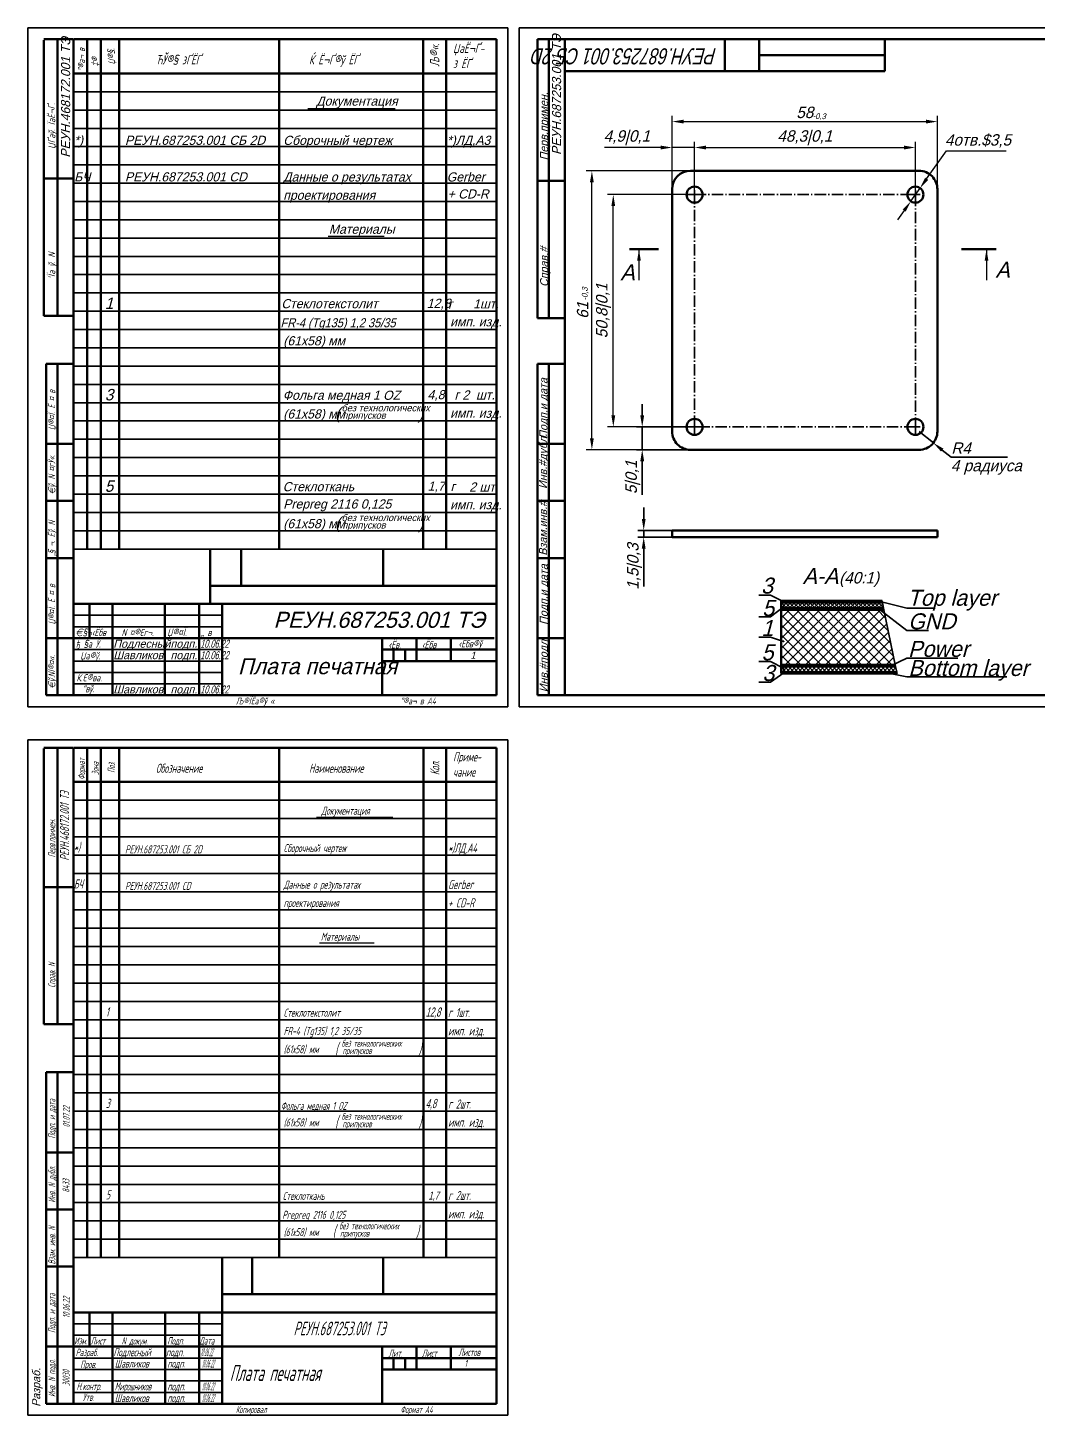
# Model space of a CAD drawing. Extents: x 23089 to 26268, y -1278 to -524.
# Drawn here: x 23089 to 23531, y -1253 to -646 of the extents above; entities that cross this region are included whole.
import ezdxf

# ---------------------------------------------------------------- set-up
doc = ezdxf.new("R2010")
doc.units = 0
doc.header["$MEASUREMENT"] = 0
doc.linetypes.add('CNTR_ECKD_1', pattern=[7.5, 5, -1, 0.5, -1])
doc.layers.get('0').update_dxf_attribs({"linetype": 'CONTINUOUS', "lineweight": 50})
doc.layers.get('Defpoints').update_dxf_attribs({"color": 8, "linetype": 'CONTINUOUS'})
for name, color, linetype, lineweight in [('CENTER', 2, 'CNTR_ECKD_1', 35), ('CONTUR', 7, 'CONTINUOUS', 50), ('DIM', 1, 'CONTINUOUS', 35)]:
    doc.layers.add(name, color=color, linetype=linetype, lineweight=lineweight)
doc.layers.add('TEXT', color=1, linetype='CONTINUOUS')
doc.styles.add('ECKD', font='ec5cdwin.shx', dxfattribs={"oblique": 15})
doc.styles.add('ESKD', font='eskd', dxfattribs={"width": 0.9, "oblique": 15, "height": 4})
doc.styles.add('GOST', font='GOST.shx', dxfattribs={"width": 0.7, "oblique": 15})
doc.styles.get("Standard").update_dxf_attribs({"font": 'ec5cdwin.shx'})
doc.styles.add('Текст', font='ec5cdwin.shx', dxfattribs={"oblique": 15})
doc.dimstyles.new('05', dxfattribs={"dimtxt": 5, "dimasz": 5, "dimexe": 2.5, "dimexo": 0, "dimgap": 1.5, "dimtad": 1, "dimtoh": 1, "dimlfac": 0.5, "dimtxsty": 'ECKD', "dimcen": -3, "dimdle": 1.25, "dimclrd": 256, "dimclre": 256, "dimclrt": 256, "dimaunit": 1, "dimadec": 0, "dimazin": 0, "dimtfac": 0.45, "dimtmove": 0, "dimatfit": 2, "dimfxl": 1, "dimtvp": 0.9, "dimtolj": 1, "dimtzin": 12, "dimarcsym": 1})
doc.dimstyles.new('1_', dxfattribs={"dimtxt": 5, "dimasz": 5, "dimexe": 2.5, "dimexo": 0, "dimgap": 1.5, "dimtad": 1, "dimtoh": 1, "dimrnd": 1.38778e-17, "dimtxsty": 'ECKD', "dimcen": -3, "dimdle": 1.25, "dimclrd": 256, "dimclre": 256, "dimclrt": 256, "dimaunit": 1, "dimazin": 0, "dimtfac": 0.45, "dimtmove": 0, "dimatfit": 2, "dimfxl": 1, "dimtvp": 0.9, "dimtolj": 1, "dimtzin": 12, "dimarcsym": 0})
pattern_1 = [(45, (-151.2118, -301.6821), (-0.883883476, 0.883883476), [])]
pattern_2 = [(45, (11639.1895, -614.4899), (-0.88388348, 0.88388348), [])]
pattern_3 = [(45, (11639.1895, -614.4899), (-0.88388348, 0.88388348), []), (135, (11639.1895, -614.4899), (-0.88388348, -0.88388348), [])]

# ---------------------------------------------------------------- blocks, each defined once
blk = doc.blocks.new('*D285')
at = {"layer": 'Defpoints', "color": 0, "transparency": 16777216}
for p in [(23486.68, -687.5), (23370.69, -717.05), (23486.68, -717.05)]:
    blk.add_point(p, dxfattribs=at)
at = {"layer": 'DIM', "lineweight": -2, "transparency": 16777216}
for p, q in [((23370.69, -717.05), (23370.69, -685)), ((23486.68, -717.05), (23486.68, -685)), ((23375.69, -687.5), (23481.68, -687.5))]:
    blk.add_line(p, q, dxfattribs=at)
at = {"layer": 'DIM', "transparency": 16777216}
for points in [[(23375.69, -686.66), (23375.69, -688.33), (23370.69, -687.5)], [(23481.68, -686.66), (23481.68, -688.33), (23486.68, -687.5)]]:
    blk.add_solid(points, dxfattribs=at)
at = {"layer": 'DIM', "transparency": 16777216, "insert": (23428.68, -683.5), "char_height": 5, "attachment_point": 5, "style": 'ECKD'}
blk.add_mtext('\\A1;58', dxfattribs=at)
blk = doc.blocks.new('*D286')
at = {"layer": 'Defpoints', "color": 0, "transparency": 16777216}
for p in [(23335.57, -709.05), (23378.68, -709.05), (23378.68, -831.05)]:
    blk.add_point(p, dxfattribs=at)
at = {"layer": 'DIM', "lineweight": -2, "transparency": 16777216}
for p, q in [((23378.68, -709.05), (23333.07, -709.05)), ((23335.57, -826.05), (23335.57, -714.05)), ((23378.68, -831.05), (23333.07, -831.05))]:
    blk.add_line(p, q, dxfattribs=at)
at = {"layer": 'DIM', "transparency": 16777216}
for points in [[(23334.73, -714.05), (23336.4, -714.05), (23335.57, -709.05)], [(23334.73, -826.05), (23336.4, -826.05), (23335.57, -831.05)]]:
    blk.add_solid(points, dxfattribs=at)
at = {"layer": 'DIM', "transparency": 16777216, "insert": (23331.56, -770.05), "char_height": 5, "attachment_point": 5, "rotation": 90, "style": 'ECKD'}
blk.add_mtext('\\A1;61', dxfattribs=at)
blk = doc.blocks.new('*D288')
at = {"layer": 'Defpoints', "color": 0, "transparency": 16777216}
for p in [(23380.48, -698.83), (23370.69, -717.05), (23380.48, -719.45)]:
    blk.add_point(p, dxfattribs=at)
at = {"layer": 'DIM', "lineweight": -2, "transparency": 16777216}
for p, q in [((23370.69, -717.05), (23370.69, -696.33)), ((23380.48, -719.45), (23380.48, -696.33)), ((23365.69, -698.83), (23341.02, -698.83)), ((23380.48, -698.83), (23370.69, -698.83)), ((23385.48, -698.83), (23390.48, -698.83))]:
    blk.add_line(p, q, dxfattribs=at)
at = {"layer": 'DIM', "transparency": 16777216}
for points in [[(23365.69, -698), (23365.69, -699.67), (23370.69, -698.83)], [(23385.48, -698), (23385.48, -699.67), (23380.48, -698.83)]]:
    blk.add_solid(points, dxfattribs=at)
at = {"layer": 'DIM', "transparency": 16777216, "insert": (23350.85, -694.56), "char_height": 5, "attachment_point": 5, "style": 'ECKD'}
blk.add_mtext('\\A1;4,9|0,1', dxfattribs=at)
blk = doc.blocks.new('*D289')
at = {"layer": 'Defpoints', "color": 0, "transparency": 16777216}
for p in [(23477.08, -698.83), (23380.48, -719.45), (23477.08, -719.45)]:
    blk.add_point(p, dxfattribs=at)
at = {"layer": 'DIM', "lineweight": -2, "transparency": 16777216}
for p, q in [((23380.48, -719.45), (23380.48, -696.33)), ((23477.08, -719.45), (23477.08, -696.33)), ((23385.48, -698.83), (23472.08, -698.83))]:
    blk.add_line(p, q, dxfattribs=at)
at = {"layer": 'DIM', "transparency": 16777216}
for points in [[(23385.48, -698), (23385.48, -699.67), (23380.48, -698.83)], [(23472.08, -698), (23472.08, -699.67), (23477.08, -698.83)]]:
    blk.add_solid(points, dxfattribs=at)
at = {"layer": 'DIM', "transparency": 16777216, "insert": (23428.68, -694.56), "char_height": 5, "attachment_point": 5, "style": 'ECKD'}
blk.add_mtext('\\A1;48,3|0,1', dxfattribs=at)
blk = doc.blocks.new('*D290')
at = {"layer": 'Defpoints', "color": 0, "transparency": 16777216}
for p in [(23344.93, -719.45), (23380.48, -719.45), (23380.48, -821.05)]:
    blk.add_point(p, dxfattribs=at)
at = {"layer": 'DIM', "lineweight": -2, "transparency": 16777216}
for p, q in [((23380.48, -719.45), (23342.43, -719.45)), ((23344.93, -816.05), (23344.93, -724.45)), ((23380.48, -821.05), (23342.43, -821.05))]:
    blk.add_line(p, q, dxfattribs=at)
at = {"layer": 'DIM', "transparency": 16777216}
for points in [[(23344.1, -724.45), (23345.76, -724.45), (23344.93, -719.45)], [(23344.1, -816.05), (23345.76, -816.05), (23344.93, -821.05)]]:
    blk.add_solid(points, dxfattribs=at)
at = {"layer": 'DIM', "transparency": 16777216, "insert": (23340.66, -770.25), "char_height": 5, "attachment_point": 5, "rotation": 90, "style": 'ECKD'}
blk.add_mtext('\\A1;50,8|0,1', dxfattribs=at)
blk = doc.blocks.new('*D298')
at = {"layer": 'Defpoints', "color": 0, "transparency": 16777216}
for p in [(23479.1, -716.59), (23475.06, -722.31)]:
    blk.add_point(p, dxfattribs=at)
at = {"layer": 'DIM', "lineweight": -2, "transparency": 16777216}
for p, q in [((23481.99, -712.51), (23490.67, -700.24)), ((23490.67, -700.24), (23516.7, -700.24)), ((23475.06, -722.31), (23479.1, -716.59)), ((23472.17, -726.39), (23469.29, -730.47))]:
    blk.add_line(p, q, dxfattribs=at)
at = {"layer": 'DIM', "transparency": 16777216}
for points in [[(23481.31, -712.03), (23482.67, -712.99), (23479.1, -716.59)], [(23471.49, -725.91), (23472.85, -726.87), (23475.06, -722.31)]]:
    blk.add_solid(points, dxfattribs=at)
at = {"layer": 'DIM', "transparency": 16777216, "insert": (23504.44, -695.97), "char_height": 5, "attachment_point": 5, "style": 'ECKD'}
blk.add_mtext('\\A1;4отв.$3,5', dxfattribs=at)

msp = doc.modelspace()

# ---------------------------------------------------------------- hatches: boundary and pattern name
at = {"layer": 'DIM'}
h = msp.add_hatch(dxfattribs=at)
h.set_pattern_fill('ANSI31', color=256, scale=10, style=0)
h.set_pattern_definition(pattern_1)
h.paths.add_polyline_path([(23418.369, -897.867), (23462.65, -897.867), (23462.506, -897.167), (23418.369, -897.167)])
h = msp.add_hatch(dxfattribs=at)
h.set_pattern_fill('ANSI37', color=256, scale=10, style=0)
h.set_pattern_definition(pattern_3)
h.paths.add_polyline_path([(23418.369, -900.367), (23418.369, -897.867), (23462.65, -897.867), (23463.166, -900.367)])
for points in [[(23419.311, -897.475, 1), (23419.002, -897.475, 1)], [(23461.57, -897.48, 1), (23461.879, -897.48, 1)], [(23419.455, -899.884, 1), (23419.146, -899.884, 1)], [(23461.081, -900.725, 1), (23461.39, -900.725, 1)], [(23419.524, -914.858, 1), (23419.215, -914.858, 1)], [(23419.524, -926.551, 1), (23419.215, -926.551, 1)], [(23419.643, -928.619, 1), (23419.334, -928.619, 1)], [(23466.404, -925.374, 1), (23466.713, -925.374, 1)], [(23465.186, -928.741, 1), (23465.495, -928.741, 1)]]:
    msp.add_hatch(color=256, dxfattribs=at).paths.add_polyline_path(points)
h = msp.add_hatch(dxfattribs=at)
h.set_pattern_fill('ANSI31', color=256, scale=10, style=0)
h.set_pattern_definition(pattern_2)
h.paths.add_polyline_path([(23418.369, -900.367), (23463.166, -900.367), (23463.31, -901.067), (23418.369, -901.067)])
h = msp.add_hatch(dxfattribs=at)
h.set_pattern_fill('ANSI37', color=256, scale=25, style=0)
h.set_pattern_definition([(45, (11639.1895, -614.49), (-2.2097087, 2.2097087), []), (135, (11639.1895, -614.49), (-2.2097087, -2.2097087), [])])
h.paths.add_polyline_path([(23418.369, -901.067), (23463.31, -901.067), (23468.263, -925.067), (23418.369, -925.067)])
h = msp.add_hatch(dxfattribs=at)
h.set_pattern_fill('ANSI31', color=256, scale=10, style=0)
h.set_pattern_definition(pattern_2)
h.paths.add_polyline_path([(23418.369, -925.767), (23468.407, -925.767), (23468.263, -925.067), (23418.369, -925.067)])
h = msp.add_hatch(dxfattribs=at)
h.set_pattern_fill('ANSI37', color=256, scale=10, style=0)
h.set_pattern_definition(pattern_3)
h.paths.add_polyline_path([(23418.369, -925.767), (23468.407, -925.767), (23468.923, -928.267), (23418.369, -928.267)])
h = msp.add_hatch(dxfattribs=at)
h.set_pattern_fill('ANSI31', color=256, scale=10, style=0)
h.set_pattern_definition(pattern_1)
h.paths.add_polyline_path([(23418.369, -928.967), (23469.068, -928.967), (23468.923, -928.267), (23418.369, -928.267)])

# ---------------------------------------------------------------- linework, layer by layer
for p, q in [((23408.76, -651.449), (23408.76, -665.449)), ((23463.76, -651.449), (23463.76, -665.449)), ((23408.76, -658.449), (23463.76, -658.449)), ((23323.76, -665.449), (23463.76, -665.449)), ((23378.683, -709.049), (23478.683, -709.049)), ((23370.686, -823.052), (23370.686, -717.045)), ((23486.683, -823.049), (23486.683, -717.049)), ((23364.668, -743.361), (23352.039, -743.361)), ((23497.203, -743.361), (23512.438, -743.361)), ((23378.683, -831.049), (23478.683, -831.049)), ((23486.683, -866.287), (23370.686, -866.287)), ((23370.686, -866.287), (23370.686, -869.287)), ((23486.683, -869.287), (23486.683, -866.287)), ((23370.686, -869.287), (23486.683, -869.287)), ((23168.635, -874.449), (23168.635, -898.449)), ((23182.192, -874.449), (23182.192, -890.504)), ((23244.294, -874.449), (23244.294, -890.504)), ((23168.635, -890.504), (23293.829, -890.504)), ((23418.369, -897.867), (23418.369, -897.167)), ((23418.369, -897.167), (23462.506, -897.167)), ((23418.369, -900.367), (23418.369, -897.867)), ((23418.369, -897.867), (23462.65, -897.867)), ((23418.369, -897.867), (23462.65, -897.867)), ((23418.369, -901.067), (23418.369, -900.367)), ((23418.369, -900.367), (23463.166, -900.367)), ((23418.369, -925.067), (23418.369, -901.067)), ((23418.369, -901.067), (23463.31, -901.067)), ((23418.369, -901.067), (23463.31, -901.067)), ((23418.369, -925.767), (23418.369, -925.067)), ((23418.369, -925.067), (23468.263, -925.067)), ((23418.369, -928.267), (23418.369, -925.767)), ((23418.369, -925.767), (23468.407, -925.767)), ((23418.369, -925.767), (23468.407, -925.767)), ((23418.369, -928.967), (23418.369, -928.267)), ((23418.369, -928.267), (23468.923, -928.267)), ((23418.369, -928.967), (23469.068, -928.967)), ((23173.86, -1184.345), (23173.86, -1208.345)), ((23186.979, -1184.345), (23186.979, -1200.4)), ((23244.325, -1184.345), (23244.325, -1200.4)), ((23173.86, -1200.4), (23293.86, -1200.4))]:
    msp.add_line(p, q)
for centre in [(23380.483, -719.449), (23477.083, -719.449), (23380.483, -821.049), (23477.083, -821.049)]:
    msp.add_circle(centre, 3.5)
for centre, radius, start, end in [((23378.683, -717.045), 7.997, 90.001309, 179.99891), ((23478.683, -717.049), 8, 0.000005, 90.00065), ((23378.683, -823.052), 7.997, 179.999975, 270.000426), ((23478.683, -823.049), 8, 269.999094, 359.999996)]:
    msp.add_arc(centre, radius, start, end)
at = {"layer": 'CENTER'}
for p, q in [((23377.483, -719.449), (23383.483, -719.449)), ((23380.483, -722.449), (23380.483, -716.449)), ((23380.483, -719.449), (23477.083, -719.449)), ((23380.483, -821.049), (23380.483, -719.449)), ((23474.083, -719.449), (23480.083, -719.449)), ((23477.083, -722.449), (23477.083, -716.449)), ((23477.083, -719.449), (23477.083, -821.049)), ((23380.483, -824.049), (23380.483, -818.049)), ((23477.083, -824.049), (23477.083, -818.049)), ((23377.483, -821.049), (23383.483, -821.049)), ((23477.083, -821.049), (23380.483, -821.049)), ((23474.083, -821.049), (23480.083, -821.049))]:
    msp.add_line(p, q, dxfattribs=at)
at = {"layer": 'CONTUR'}
for p, q in [((23108.562, -651.449), (23095.829, -651.449)), ((23095.829, -651.822), (23095.829, -712.449)), ((23101.829, -772.449), (23101.829, -651.449)), ((23108.829, -651.449), (23293.829, -651.449)), ((23108.829, -938.449), (23108.829, -651.449)), ((23114.829, -651.449), (23114.829, -874.449)), ((23120.829, -651.449), (23120.829, -874.449)), ((23128.829, -651.449), (23128.829, -874.449)), ((23198.829, -651.449), (23198.829, -874.449)), ((23261.829, -651.449), (23261.829, -874.449)), ((23271.829, -651.449), (23271.829, -874.449)), ((23293.829, -651.449), (23293.829, -938.449)), ((23293.829, -651.449), (23293.829, -938.449)), ((23311.76, -773.449), (23311.76, -651.449)), ((23311.76, -651.449), (23323.76, -651.449)), ((23316.76, -773.449), (23316.76, -651.449)), ((23718.76, -651.449), (23323.76, -651.449)), ((23323.76, -651.449), (23323.76, -938.449)), ((23393.76, -665.449), (23393.76, -651.449)), ((23108.829, -666.449), (23293.829, -666.449)), ((23323.76, -665.449), (23393.76, -665.449)), ((23095.829, -712.449), (23108.829, -712.449)), ((23108.829, -712.449), (23095.829, -712.449)), ((23095.829, -712.449), (23095.829, -772.449)), ((23311.76, -713.449), (23323.76, -713.449)), ((23095.829, -772.449), (23108.829, -772.449)), ((23108.829, -772.449), (23101.829, -772.449)), ((23323.76, -773.449), (23311.76, -773.449)), ((23096.829, -828.449), (23096.829, -793.449)), ((23096.829, -793.449), (23108.829, -793.449)), ((23101.829, -793.449), (23101.829, -938.449)), ((23311.76, -938.449), (23311.76, -793.449)), ((23311.76, -793.449), (23323.76, -793.449)), ((23316.76, -938.449), (23316.76, -793.449)), ((23096.829, -853.449), (23096.829, -828.449)), ((23096.829, -828.449), (23108.829, -828.449)), ((23108.829, -828.449), (23096.829, -828.449)), ((23311.76, -828.449), (23323.76, -828.449)), ((23096.829, -878.449), (23096.829, -853.449)), ((23096.829, -853.449), (23108.829, -853.449)), ((23108.829, -853.449), (23096.829, -853.449)), ((23311.76, -853.449), (23323.76, -853.449)), ((23096.829, -878.449), (23108.829, -878.449)), ((23108.829, -878.449), (23096.829, -878.449)), ((23096.829, -913.449), (23096.829, -878.449)), ((23311.76, -878.449), (23323.76, -878.449)), ((23108.829, -898.449), (23293.829, -898.449)), ((23115.829, -913.449), (23115.829, -898.449)), ((23125.829, -898.449), (23125.829, -938.449)), ((23148.829, -938.449), (23148.829, -898.449)), ((23163.829, -938.449), (23163.829, -898.449)), ((23173.829, -938.449), (23173.829, -898.449)), ((23096.829, -938.449), (23096.829, -913.449)), ((23096.829, -913.449), (23108.829, -913.449)), ((23108.829, -913.449), (23096.829, -913.449)), ((23108.829, -913.449), (23292.829, -913.449)), ((23243.829, -938.449), (23243.829, -913.449)), ((23258.829, -913.449), (23258.829, -923.449)), ((23273.829, -913.449), (23273.829, -923.449)), ((23311.76, -913.449), (23323.76, -913.449)), ((23243.829, -918.449), (23293.829, -918.449)), ((23248.829, -918.449), (23248.829, -923.449)), ((23253.829, -918.449), (23253.829, -923.449)), ((23243.829, -923.449), (23293.829, -923.449)), ((23108.829, -938.449), (23096.829, -938.449)), ((23293.829, -938.449), (23108.829, -938.449)), ((23293.829, -938.449), (23108.829, -938.449)), ((23323.76, -938.449), (23311.76, -938.449)), ((23323.76, -938.449), (23718.76, -938.449)), ((23108.594, -961.345), (23095.86, -961.345)), ((23095.86, -961.718), (23095.86, -1022.345)), ((23101.86, -1082.345), (23101.86, -961.345)), ((23108.86, -1248.345), (23108.86, -961.345)), ((23108.86, -961.345), (23293.86, -961.345)), ((23114.86, -961.345), (23114.86, -1184.345)), ((23120.86, -961.345), (23120.86, -1184.345)), ((23128.86, -961.345), (23128.86, -1184.345)), ((23198.86, -961.345), (23198.86, -1184.345)), ((23261.86, -961.345), (23261.86, -1184.345)), ((23271.86, -961.345), (23271.86, -1184.345)), ((23293.86, -961.345), (23293.86, -1248.345)), ((23108.86, -976.345), (23293.86, -976.345)), ((23095.86, -1022.345), (23095.86, -1082.345)), ((23108.86, -1022.345), (23095.86, -1022.345)), ((23095.86, -1022.345), (23108.86, -1022.345)), ((23095.86, -1082.345), (23108.86, -1082.345)), ((23108.86, -1082.345), (23101.86, -1082.345)), ((23096.86, -1138.345), (23096.86, -1103.345)), ((23096.86, -1103.345), (23108.86, -1103.345)), ((23101.86, -1103.345), (23101.86, -1248.345)), ((23096.86, -1163.345), (23096.86, -1138.345)), ((23108.86, -1138.345), (23096.86, -1138.345)), ((23096.86, -1138.345), (23108.86, -1138.345)), ((23096.86, -1188.345), (23096.86, -1163.345)), ((23108.86, -1163.345), (23096.86, -1163.345)), ((23096.86, -1163.345), (23108.86, -1163.345)), ((23096.86, -1223.345), (23096.86, -1188.345)), ((23108.86, -1188.345), (23096.86, -1188.345)), ((23096.86, -1188.345), (23108.86, -1188.345)), ((23108.86, -1208.345), (23293.86, -1208.345)), ((23115.86, -1223.345), (23115.86, -1208.345)), ((23125.86, -1208.345), (23125.86, -1248.345)), ((23148.86, -1248.345), (23148.86, -1208.345)), ((23163.86, -1248.345), (23163.86, -1208.345)), ((23173.86, -1248.345), (23173.86, -1208.345)), ((23096.86, -1248.345), (23096.86, -1223.345)), ((23108.86, -1223.345), (23096.86, -1223.345)), ((23096.86, -1223.345), (23108.86, -1223.345)), ((23108.86, -1223.345), (23293.86, -1223.345)), ((23243.86, -1248.345), (23243.86, -1223.345)), ((23258.86, -1223.345), (23258.86, -1233.345)), ((23273.86, -1223.345), (23273.86, -1233.345)), ((23243.86, -1228.345), (23293.86, -1228.345)), ((23248.86, -1228.345), (23248.86, -1233.345)), ((23253.86, -1228.345), (23253.86, -1233.345)), ((23243.86, -1233.345), (23293.86, -1233.345)), ((23108.86, -1248.345), (23096.86, -1248.345)), ((23293.86, -1248.345), (23108.86, -1248.345))]:
    msp.add_line(p, q, dxfattribs=at)
at = {"layer": 'DIM'}
for p, q in [((23088.829, -943.449), (23088.829, -646.449)), ((23088.829, -646.449), (23298.829, -646.449)), ((23088.829, -646.449), (23298.829, -646.449)), ((23088.829, -943.449), (23088.829, -646.449)), ((23298.829, -646.449), (23298.829, -943.449)), ((23298.829, -646.449), (23298.829, -943.449)), ((23723.76, -646.449), (23303.76, -646.449)), ((23303.76, -646.449), (23303.76, -943.449)), ((23108.829, -674.449), (23293.829, -674.449)), ((23108.829, -682.449), (23293.829, -682.449)), ((23108.829, -690.449), (23293.829, -690.449)), ((23108.829, -698.449), (23293.829, -698.449)), ((23108.829, -706.449), (23293.829, -706.449)), ((23108.829, -714.449), (23293.829, -714.449)), ((23108.829, -722.449), (23293.829, -722.449)), ((23108.829, -730.449), (23293.829, -730.449)), ((23108.829, -738.449), (23293.829, -738.449)), ((23108.829, -746.449), (23293.829, -746.449)), ((23108.829, -754.449), (23293.829, -754.449)), ((23108.829, -762.449), (23293.829, -762.449)), ((23108.829, -770.449), (23293.829, -770.449)), ((23108.829, -778.449), (23293.829, -778.449)), ((23108.829, -786.449), (23293.829, -786.449)), ((23108.829, -794.449), (23293.829, -794.449)), ((23108.829, -802.449), (23293.829, -802.449)), ((23108.829, -810.449), (23293.829, -810.449)), ((23357.586, -816.049), (23357.586, -811.049)), ((23108.829, -818.449), (23293.829, -818.449)), ((23380.483, -821.049), (23355.086, -821.049)), ((23357.586, -831.049), (23357.586, -821.049)), ((23478.683, -823.049), (23484.921, -828.058)), ((23108.829, -826.449), (23293.829, -826.449)), ((23378.683, -831.049), (23355.086, -831.049)), ((23488.819, -831.189), (23492.718, -834.319)), ((23108.829, -834.449), (23293.829, -834.449)), ((23357.586, -836.049), (23357.586, -850.82)), ((23492.718, -834.319), (23517.307, -834.319)), ((23108.829, -842.449), (23293.829, -842.449)), ((23108.829, -850.449), (23293.829, -850.449)), ((23108.829, -858.449), (23293.829, -858.449)), ((23358.23, -861.287), (23358.23, -856.287)), ((23108.829, -866.449), (23293.829, -866.449)), ((23370.686, -866.287), (23355.73, -866.287)), ((23358.23, -869.287), (23358.23, -866.287)), ((23370.686, -869.287), (23355.73, -869.287)), ((23108.829, -874.449), (23293.829, -874.449)), ((23358.23, -874.287), (23358.23, -890.846)), ((23413.628, -894.67), (23408.635, -894.67)), ((23413.628, -894.67), (23419.157, -897.475)), ((23461.725, -897.48), (23473.272, -900.268)), ((23462.506, -897.167), (23462.65, -897.867)), ((23462.65, -897.867), (23463.166, -900.367)), ((23108.829, -903.449), (23173.829, -903.449)), ((23413.628, -904.146), (23408.635, -904.146)), ((23413.628, -904.146), (23419.301, -899.884)), ((23461.236, -900.725), (23473.272, -910.157)), ((23463.166, -900.367), (23463.31, -901.067)), ((23463.31, -901.067), (23468.263, -925.067)), ((23485.748, -900.268), (23473.272, -900.268)), ((23108.829, -908.449), (23173.829, -908.449)), ((23482.784, -910.157), (23473.272, -910.157)), ((23413.628, -912.955), (23408.635, -912.955)), ((23413.628, -912.955), (23419.369, -914.858)), ((23108.829, -918.449), (23173.829, -918.449)), ((23466.558, -925.374), (23473.272, -922.202)), ((23495.64, -922.202), (23473.272, -922.202)), ((23108.829, -923.449), (23173.829, -923.449)), ((23108.829, -928.449), (23173.829, -928.449)), ((23413.628, -923.593), (23408.635, -923.593)), ((23413.628, -923.593), (23419.369, -926.551)), ((23468.263, -925.067), (23468.407, -925.767)), ((23468.407, -925.767), (23468.923, -928.267)), ((23468.923, -928.267), (23469.068, -928.967)), ((23108.829, -933.449), (23173.829, -933.449)), ((23108.829, -938.449), (23108.829, -933.449)), ((23413.628, -932.74), (23408.603, -932.74)), ((23413.628, -932.74), (23419.488, -928.619)), ((23465.34, -928.741), (23473.272, -930.349)), ((23517.111, -930.349), (23473.272, -930.349)), ((23298.829, -943.449), (23088.829, -943.449)), ((23298.829, -943.449), (23088.829, -943.449)), ((23303.76, -943.449), (23723.76, -943.449)), ((23088.86, -1253.345), (23088.86, -957.971)), ((23088.86, -957.971), (23298.86, -957.971)), ((23298.829, -1253.345), (23298.829, -957.971)), ((23108.86, -984.345), (23293.86, -984.345)), ((23108.86, -992.345), (23293.86, -992.345)), ((23108.86, -1000.345), (23293.86, -1000.345)), ((23108.86, -1008.345), (23293.86, -1008.345)), ((23108.86, -1016.345), (23293.86, -1016.345)), ((23108.86, -1024.345), (23293.86, -1024.345)), ((23108.86, -1032.345), (23293.86, -1032.345)), ((23108.86, -1040.345), (23293.86, -1040.345)), ((23108.86, -1048.345), (23293.86, -1048.345)), ((23108.86, -1056.345), (23293.86, -1056.345)), ((23108.86, -1064.345), (23293.86, -1064.345)), ((23108.86, -1072.345), (23293.86, -1072.345)), ((23108.86, -1080.345), (23293.86, -1080.345)), ((23108.86, -1088.345), (23293.86, -1088.345)), ((23108.86, -1096.345), (23293.86, -1096.345)), ((23108.86, -1104.345), (23293.86, -1104.345)), ((23108.86, -1112.345), (23293.86, -1112.345)), ((23108.86, -1120.345), (23293.86, -1120.345)), ((23108.86, -1128.345), (23293.86, -1128.345)), ((23108.86, -1136.345), (23293.86, -1136.345)), ((23108.86, -1144.345), (23293.86, -1144.345)), ((23108.86, -1152.345), (23293.86, -1152.345)), ((23108.86, -1160.345), (23293.86, -1160.345)), ((23108.86, -1168.345), (23293.86, -1168.345)), ((23108.86, -1176.345), (23293.86, -1176.345)), ((23108.86, -1184.345), (23293.86, -1184.345)), ((23108.86, -1213.345), (23173.86, -1213.345)), ((23108.86, -1218.345), (23173.86, -1218.345)), ((23108.86, -1228.345), (23173.86, -1228.345)), ((23108.86, -1233.345), (23173.86, -1233.345)), ((23108.86, -1238.345), (23173.86, -1238.345)), ((23108.86, -1243.345), (23173.86, -1243.345)), ((23298.829, -1253.345), (23088.86, -1253.345))]:
    msp.add_line(p, q, dxfattribs=at)
at = {"layer": 'DIM', "linetype": 'Continuous'}
for q in [(23298.829, -646.449), (23088.829, -943.449)]:
    msp.add_line((23088.829, -646.449), q, dxfattribs=at)
at = {"layer": 'DIM'}
for centre in [(23419.157, -897.475), (23461.725, -897.48), (23419.301, -899.884), (23461.236, -900.725), (23419.369, -914.858), (23419.369, -926.551), (23419.488, -928.619), (23466.558, -925.374), (23465.34, -928.741)]:
    msp.add_circle(centre, 0.155, dxfattribs=at)
for points in [[(23356.752, -816.049), (23358.419, -816.049), (23357.586, -821.049)], [(23356.752, -836.049), (23358.419, -836.049), (23357.586, -831.049)], [(23489.341, -830.539), (23488.297, -831.838), (23484.921, -828.058)], [(23357.397, -861.287), (23359.063, -861.287), (23358.23, -866.287)], [(23357.397, -874.287), (23359.063, -874.287), (23358.23, -869.287)]]:
    msp.add_solid(points, dxfattribs=at)
at = {"layer": 'TEXT'}
for p, q in [((23211.363, -681.773), (23249.49, -681.773)), ((23220.155, -737.633), (23244.665, -737.633)), ((23215.065, -991.669), (23248.546, -991.669)), ((23216.487, -1046.693), (23240.329, -1046.689))]:
    msp.add_line(p, q, dxfattribs=at)

# ---------------------------------------------------------------- texts
at = {"oblique": 15}
for p in [(23348.039, -756.877), (23512.072, -755.794)]:
    msp.add_text('A', height=7, dxfattribs=at).set_placement(p)
at = {"style": 'Текст', "oblique": 15}
msp.add_text('А-А', height=7, dxfattribs=at).set_placement((23427.744, -889.745))
at = {"layer": 'DIM', "oblique": 15}
for s, height, rotation, style, p in [('РЕУН.687253.001 ТЭ', 4, 90, 'ECKD', (23322.118, -702.11)), ('РЕУН.468172.001 ТЭ', 4, 90, 'ECKD', (23107.379, -703.294)), ('Перв.примен.', 3.5, 90, 'ECKD', (23316.353, -704.451)), ('-0,3', 2.5, 358.974604, 'Текст', (23432.099, -686.33)), ('Справ.#', 3.5, 90, 'ECKD', (23316.426, -759.815)), ('-0,3', 2.5, 88.974604, 'Текст', (23333.629, -765.749)), ('Подп.и дата', 3.5, 90, 'ECKD', (23316.117, -826.219)), ('Взам.инв.#    Инв.#дубл.', 3.5, 90, 'ECKD', (23315.959, -877.357)), ('Инв.#подл.    Подп.и дата', 3.5, 90, 'ECKD', (23316.258, -937.092))]:
    msp.add_text(s, height=height, rotation=rotation, dxfattribs=dict(at, style=style)).set_placement(p)
for s, height, rotation, style, width, p in [('Љ®«.', 4, 90, 'ESKD', 0.9, (23268.829, -663.449)), ('РЕУН.687253.001 СБ 2D', 7, 180, 'ECKD', 0.75, (23390.298, -655.455)), ('”®а¬\xa0в', 3, 90, 'ESKD', 0.8, (23113.829, -665.449)), ('‡®\xad\xa0', 3, 90, 'ESKD', 0.8, (23119.829, -663.449)), ('Џ®§.', 3, 90, 'ESKD', 0.8, (23126.829, -662.449)), ('ЏҐаў. ЇаЁ¬Ґ\xad.', 3, 90, 'ESKD', 0.9, (23100.829, -699.449)), ('‘Їа\xa0ў. N', 3, 90, 'ESKD', 0.9, (23100.829, -756.449)), ('Џ®¤Ї. Ё ¤\xa0в\xa0', 3, 90, 'ESKD', 0.8, (23100.829, -822.449)), ('€\xadў. N ¤гЎ«.', 3, 90, 'ESKD', 0.8, (23100.829, -850.449)), ('‚§\xa0¬. Ё\xadў. N', 3, 90, 'ESKD', 0.8, (23100.829, -877.449)), ('Џ®¤Ї. Ё ¤\xa0в\xa0', 3, 90, 'ESKD', 0.8, (23100.829, -907.449)), ('€\xadў.NЇ®¤«.', 3, 90, 'ESKD', 0.8, (23100.829, -935.449))]:
    msp.add_text(s, height=height, rotation=rotation, dxfattribs=dict(at, style=style, width=width)).set_placement(p)
for s, height, style, width, p in [('ЏаЁ¬Ґ-', 4, 'ESKD', 0.9, (23274.829, -657.449)), ('ЋЎ®§\xad\xa0зҐ\xadЁҐ', 4, 'ESKD', 0.9, (23144.829, -662.449)), ('Ќ\xa0Ё¬Ґ\xad®ў\xa0\xadЁҐ', 4, 'ESKD', 0.9, (23211.829, -662.449)), ('з\xa0\xadЁҐ', 4, 'ESKD', 0.9, (23274.829, -664.115)), ('FR-4 (Tg135) 1,2 35/35', 4, 'ECKD', 0.9, (23199.368, -777.502)), ('€§¬', 3.132, 'ESKD', 0.8, (23109.788, -912.511)), ('‹Ёбв', 3.132, 'ESKD', 0.8, (23116.835, -912.511)), ('N ¤®Єг¬.', 3.132, 'ESKD', 0.8, (23129.866, -912.511)), ('Џ®¤Ї.', 3.2, 'ESKD', 0.8, (23149.825, -912.506)), ('„\xa0в\xa0', 3.2, 'ESKD', 0.8, (23164.651, -912.506)), ('ђ\xa0§а\xa0Ў.', 3.2, 'ESKD', 0.8, (23109.748, -917.557)), ('10.06.22', 3.5, 'ECKD', 0.6, (23164.269, -917.635)), ('‹Ёв.', 3.2, 'ESKD', 0.8, (23246.569, -917.909)), ('‹Ёбв', 3.2, 'ESKD', 0.8, (23261.188, -917.909)), ('‹Ёбв®ў', 3.2, 'ESKD', 0.8, (23277.18, -917.505)), ('Џа®ў.', 3.2, 'ESKD', 0.8, (23111.767, -922.769)), ('10.06.22', 3.5, 'ECKD', 0.6, (23164.269, -922.635)), ('Ќ.Є®\xadва.', 3.2, 'ESKD', 0.8, (23110.152, -932.386)), ('“вў.', 3.2, 'ESKD', 0.8, (23112.817, -937.145)), ('10.06.22', 3.5, 'ECKD', 0.6, (23164.269, -937.635)), ('Љ®ЇЁа®ў\xa0«', 3, 'ESKD', 0.8, (23179.829, -942.449)), ('”®а¬\xa0в A4', 3, 'ESKD', 0.8, (23251.829, -942.449)), ('(', 5, 'GOST', 0.7, (23223.313, -1095.382)), ('без технологических', 3, 'GOST', 0.7, (23226.102, -1092.137)), (')', 5, 'GOST', 0.7, (23259.727, -1095.599)), ('припусков', 3, 'GOST', 0.7, (23226.463, -1095.388)), ('(', 5, 'GOST', 0.7, (23223.313, -1127.382)), ('без технологических', 3, 'GOST', 0.7, (23226.102, -1124.137)), (')', 5, 'GOST', 0.7, (23259.727, -1127.599)), ('припусков', 3, 'GOST', 0.7, (23226.463, -1127.388)), ('(', 5, 'GOST', 0.7, (23222.264, -1175.251)), ('без технологических', 3, 'GOST', 0.7, (23225.053, -1172.006)), (')', 5, 'GOST', 0.7, (23258.678, -1175.468)), ('припусков', 3, 'GOST', 0.7, (23225.414, -1175.257))]:
    msp.add_text(s, height=height, dxfattribs=dict(at, style=style, width=width)).set_placement(p)
at = {"layer": 'DIM', "style": 'ECKD', "oblique": 15}
for s, height, p in [('РЕУН.687253.001 СБ 2D', 4, (23131.347, -697.666)), ('РЕУН.687253.001 CD', 4, (23131.347, -713.666)), ('Стеклотекстолит ', 4, (23199.729, -769.143)), ('12,8', 4, (23263.362, -768.975)), ('г', 4, (23272.717, -769.269)), ('1шт.', 4, (23283.635, -769.246)), ('имп. изд.', 4, (23273.56, -777.063)), ('(61х58) мм', 4, (23200.604, -785.375)), ('Фольга медная 1 OZ', 4, (23200.364, -809.187)), ('4,8', 4, (23263.66, -808.939)), ('г 2  шт.', 4, (23275.488, -809.063)), ('(61х58) мм', 4, (23200.604, -817.375)), ('(', 5, (23223.281, -817.486)), ('без технологических', 3, (23226.07, -814.241)), (')', 5, (23259.696, -817.703)), ('припусков', 3, (23226.432, -817.492)), ('имп. изд.', 4, (23273.56, -817.063)), ('Стеклоткань', 4, (23200.364, -849.187)), ('1,7', 4, (23263.738, -848.933)), ('г', 4, (23273.758, -849.086)), ('2 шт.', 4, (23281.944, -849.309)), ('Prepreg 2116 0,125', 4, (23200.581, -856.751)), ('имп. изд.', 4, (23273.56, -857.063)), ('(61х58) мм', 4, (23200.604, -865.375)), ('(', 5, (23223.281, -865.486)), ('без технологических', 3, (23226.07, -862.241)), (')', 5, (23259.696, -865.703)), ('припусков', 3, (23226.432, -865.492)), ('(40:1)', 5, (23443.707, -889.526)), ('Top layer', 7, (23473.617, -899.288)), ('РЕУН.687253.001 ТЭ', 7, (23196.331, -908.922)), ('GND', 7, (23473.858, -909.587)), ('Подлесный', 3.5, (23126.269, -917.635)), ('подп.', 3.5, (23151.262, -917.635)), ('Power', 7, (23473.858, -921.631)), ('Шавликов', 3.5, (23126.269, -922.635)), ('подп.', 3.5, (23151.262, -922.635)), ('Плата печатная', 7, (23180.778, -929.213)), ('Bottom layer', 7, (23473.988, -929.993)), ('Шавликов', 3.5, (23126.269, -937.635)), ('подп.', 3.5, (23151.262, -937.635))]:
    msp.add_text(s, height=height, dxfattribs=at).set_placement(p)
at = {"layer": 'DIM', "insert": (23497.04, -830.316), "char_height": 5, "attachment_point": 5, "style": 'ECKD'}
msp.add_mtext('\\A1;R4', dxfattribs=at)
at = {"layer": 'DIM', "char_height": 5, "attachment_point": 5, "rotation": 90, "style": 'ECKD'}
for s, insert in [('\\A1;5|0,1', (23353.505, -843.063)), ('\\A1;1,5|0,3', (23354.262, -882.113))]:
    msp.add_mtext(s, dxfattribs=dict(at, insert=insert))
at = {"layer": 'TEXT', "style": 'ECKD', "oblique": 15}
for s, height, p in [('Документация', 4, (23215.023, -680.525)), ('*)', 4, (23109.13, -697.688)), ('Сборочный чертеж', 4, (23200.568, -697.705)), ('*)ЛД,А3', 4, (23272.13, -697.688)), ('БЧ', 4, (23109.13, -713.688)), ('Данные о результатах', 4, (23200.568, -713.705)), ('Gerber', 4, (23272.068, -713.705)), ('проектирования ', 4, (23200.568, -721.705)), ('+ CD-R', 4, (23272.466, -721.145)), ('Материалы', 4, (23220.52, -736.563)), ('1', 5, (23122.54, -769.439)), ('3', 5, (23122.54, -809.439)), ('5', 5, (23122.54, -849.439)), ('3', 7, (23409.551, -893.964)), ('5', 7, (23410.053, -903.764)), ('1', 7, (23409.695, -912.505)), ('5', 7, (23409.753, -923.137)), ('1', 3, (23282.457, -922.412)), ('3', 7, (23410.138, -932.17))]:
    msp.add_text(s, height=height, dxfattribs=at).set_placement(p)
at = {"layer": 'TEXT', "oblique": 15}
msp.add_text('4 радиуса', height=5, dxfattribs=at).set_placement((23492.578, -840.477))
for s, height, style, width, p in [('Приме-', 4, 'GOST', 0.7, (23274.86, -967.345)), ('Обозначение', 4, 'GOST', 0.7, (23144.86, -972.345)), ('Наименование', 4, 'GOST', 0.7, (23211.86, -972.345)), ('чание', 4, 'GOST', 0.7, (23274.86, -974.011)), ('Документация', 3.5, 'GOST', 0.7, (23217.25, -990.666)), ('*)', 4, 'GOST', 0.7, (23108.96, -1006.934)), ('РЕУН.687253.001 СБ 2D', 3.5, 'GOST', 0.7, (23131.379, -1007.562)), ('Сборочный чертеж', 3.5, 'GOST', 0.7, (23200.743, -1007.011)), ('*)ЛД,А4', 4, 'GOST', 0.7, (23272.673, -1007.205)), ('БЧ', 4, 'GOST', 0.7, (23108.96, -1022.934)), ('Данные о результатах', 3.5, 'GOST', 0.7, (23200.743, -1023.011)), ('Gerber', 4, 'GOST', 0.7, (23272.673, -1023.205)), ('РЕУН.687253.001 CD', 3.5, 'GOST', 0.7, (23131.379, -1023.562)), ('проектирования ', 3.5, 'GOST', 0.7, (23200.743, -1031.011)), ('+ CD-R', 4, 'GOST', 0.7, (23272.673, -1031.205)), ('Материалы', 3.5, 'GOST', 0.7, (23217.004, -1045.74)), ('1', 4, 'GOST', 0.7, (23122.96, -1078.934)), ('Стеклотекстолит ', 3.5, 'GOST', 0.7, (23200.743, -1079.011)), ('12,8', 4, 'ECKD', 0.6, (23262.869, -1078.98)), ('г 1шт.', 4, 'GOST', 0.7, (23272.673, -1079.205)), ('FR-4 (Tg135) 1,2 35/35', 3.5, 'GOST', 0.7, (23200.743, -1087.011)), ('имп. изд.', 4, 'GOST', 0.7, (23272.673, -1087.205)), ('(61х58) мм', 3.5, 'GOST', 0.7, (23200.743, -1095.011)), ('3', 4, 'GOST', 0.7, (23122.96, -1118.934)), ('Фольга медная 1 OZ', 3.5, 'GOST', 0.65, (23199.555, -1119.774)), ('4,8', 4, 'ECKD', 0.6, (23262.869, -1118.98)), ('г 2шт.', 4, 'GOST', 0.7, (23272.673, -1119.205)), ('(61х58) мм', 3.5, 'GOST', 0.7, (23200.743, -1127.011)), ('имп. изд.', 4, 'GOST', 0.7, (23272.673, -1127.205)), ('5', 4, 'GOST', 0.7, (23122.96, -1158.934)), ('Стеклоткань', 3.5, 'GOST', 0.7, (23200.346, -1159.16)), ('1,7', 3.5, 'ECKD', 0.7, (23264.104, -1158.985)), ('г 2шт.', 4, 'GOST', 0.7, (23272.673, -1159.205)), ('Prepreg 2116 0,125', 3.5, 'GOST', 0.7, (23200.16, -1167.42)), ('имп. изд.', 4, 'GOST', 0.7, (23272.673, -1167.205)), ('(61х58) мм', 3.5, 'GOST', 0.7, (23200.743, -1175.011)), ('РЕУН.687253.001 ТЭ', 6, 'GOST', 0.7, (23205.081, -1218.36)), ('Изм.', 3.132, 'GOST', 0.7, (23109.167, -1222.407)), ('Лист', 3.132, 'GOST', 0.7, (23116.292, -1222.407)), ('N докум.', 3.132, 'GOST', 0.7, (23129.897, -1222.407)), ('Подп.', 3.2, 'GOST', 0.7, (23149.856, -1222.402)), ('Дата', 3.2, 'GOST', 0.7, (23163.86, -1222.402)), ('Разраб.', 3.2, 'GOST', 0.7, (23109.779, -1227.453)), ('Подлесный', 3.5, 'GOST', 0.7, (23126.3, -1227.531)), ('подп.', 3.5, 'GOST', 0.7, (23149.3, -1227.531)), ('10.06.22', 3.5, 'GOST', 0.35, (23164.3, -1227.531)), ('Лит.', 3.2, 'GOST', 0.7, (23246.601, -1227.805)), ('Лист', 3.2, 'GOST', 0.7, (23261.22, -1227.805)), ('Листов', 3.2, 'GOST', 0.7, (23277.212, -1227.401)), ('Пров.', 3.2, 'GOST', 0.7, (23111.799, -1232.665)), ('Шавликов', 3.5, 'GOST', 0.7, (23126.889, -1232.482)), ('подп.', 3.5, 'GOST', 0.7, (23149.889, -1232.482)), ('10.06.22', 3.5, 'GOST', 0.35, (23164.889, -1232.482)), ('Плата печатная', 7, 'GOST', 0.7, (23177.17, -1238.345)), ('1', 3, 'GOST', 0.7, (23279.853, -1232.189)), ('Н.контр.', 3.2, 'GOST', 0.7, (23110.183, -1242.282)), ('Утв.', 3.2, 'GOST', 0.7, (23112.848, -1247.041)), ('Мирошников', 3.5, 'GOST', 0.6, (23126.889, -1242.482)), ('Шавликов', 3.5, 'GOST', 0.7, (23126.889, -1247.566)), ('подп.', 3.5, 'GOST', 0.7, (23149.889, -1242.482)), ('10.06.22', 3.5, 'GOST', 0.35, (23164.889, -1242.482)), ('10.06.22', 3.5, 'GOST', 0.35, (23164.889, -1247.566)), ('подп.', 3.5, 'GOST', 0.7, (23149.889, -1247.566)), ('Копировал', 3, 'GOST', 0.7, (23179.86, -1252.345)), ('Формат А4', 3, 'GOST', 0.7, (23251.86, -1252.345))]:
    msp.add_text(s, height=height, dxfattribs=dict(at, style=style, width=width)).set_placement(p)
at = {"layer": 'TEXT', "style": 'GOST', "oblique": 15, "width": 0.7}
for s, height, p in [('Формат', 3, (23113.86, -975.345)), ('Зона', 3, (23119.86, -973.345)), ('Поз.', 3, (23126.86, -972.345)), ('Кол.', 4, (23268.86, -973.345)), ('РЕУН.468172.001 ТЭ', 4, (23106.931, -1010.759)), ('Перв.примен.', 3, (23100.86, -1009.345)), ('Справ. N', 3, (23100.86, -1066.345)), ('Подп. и дата', 3, (23100.86, -1132.345)), ('01.07.22', 3, (23107.211, -1127.42)), ('Инв. N дубл.', 3, (23100.86, -1160.345)), ('8433', 3, (23107.039, -1155.971)), ('Взам. инв. N', 3, (23100.86, -1187.345)), ('Подп. и дата', 3, (23100.86, -1217.345)), ('10.06.22', 3, (23107.177, -1210.858)), ('Инв. N подл.', 3, (23100.86, -1245.345)), ('30030', 3, (23107.115, -1240.626))]:
    msp.add_text(s, height=height, rotation=90, dxfattribs=at).set_placement(p)
at = {"layer": 'TEXT', "style": 'ECKD', "oblique": 15}
msp.add_text('Разраб.', height=3.5, rotation=90, dxfattribs=at).set_placement((23094.277, -1249.65))

# ---------------------------------------------------------------- dimensions: what is measured, and where the dimension line sits
at = {"layer": 'DIM'}
dim = msp.add_linear_dim(base=(23486.683, -687.498), p1=(23370.686, -717.045), p2=(23486.683, -717.049), dimstyle='05', dxfattribs=at)
dim.commit()
dim.dimension.update_dxf_attribs({"geometry": '*D285', "text_midpoint": (23428.685, -687.498), "dimtype": 160})
for base, p1, p2, text, picture, middle in [((23380.483, -698.835), (23370.686, -717.045), (23380.483, -719.449), '4,9|0,1', '*D288', (23350.851, -698.835)), ((23477.083, -698.835), (23380.483, -719.449), (23477.083, -719.449), '48,3|0,1', '*D289', (23428.683, -698.835))]:
    dim = msp.add_linear_dim(base=base, p1=p1, p2=p2, text=text, dimstyle='05', dxfattribs=at)
    dim.commit()
    dim.dimension.update_dxf_attribs({"geometry": picture, "text_midpoint": middle, "dimtype": 160})
dim = msp.add_diameter_dim_2p(p1=(23475.062, -722.306), p2=(23479.104, -716.591), text='4отв.$3,5', dimstyle='05', dxfattribs=at)
dim.commit()
dim.dimension.update_dxf_attribs({"geometry": '*D298', "text_midpoint": (23504.435, -700.24), "dimtype": 163})
dim = msp.add_linear_dim(base=(23335.568, -709.049), p1=(23378.683, -831.049), p2=(23378.683, -709.049), angle=90, dimstyle='05', dxfattribs=at)
dim.commit()
dim.dimension.update_dxf_attribs({"geometry": '*D286', "text_midpoint": (23335.568, -770.049), "dimtype": 160})
dim = msp.add_linear_dim(base=(23344.929, -719.449), p1=(23380.483, -821.049), p2=(23380.483, -719.449), angle=90, text='50,8|0,1', dimstyle='05', dxfattribs=at)
dim.commit()
dim.dimension.update_dxf_attribs({"geometry": '*D290', "text_midpoint": (23344.929, -770.249), "dimtype": 160})

# ---------------------------------------------------------------- leaders
for points in [[(23356.163, -743.361), (23356.163, -756.833)], [(23508.169, -743.361), (23508.169, -756.833)]]:
    msp.add_leader(points, dimstyle='1_', override={"dimgap": 1.5, "dimtad": 0}, dxfattribs=at)

doc.saveas('drawing.dxf')
